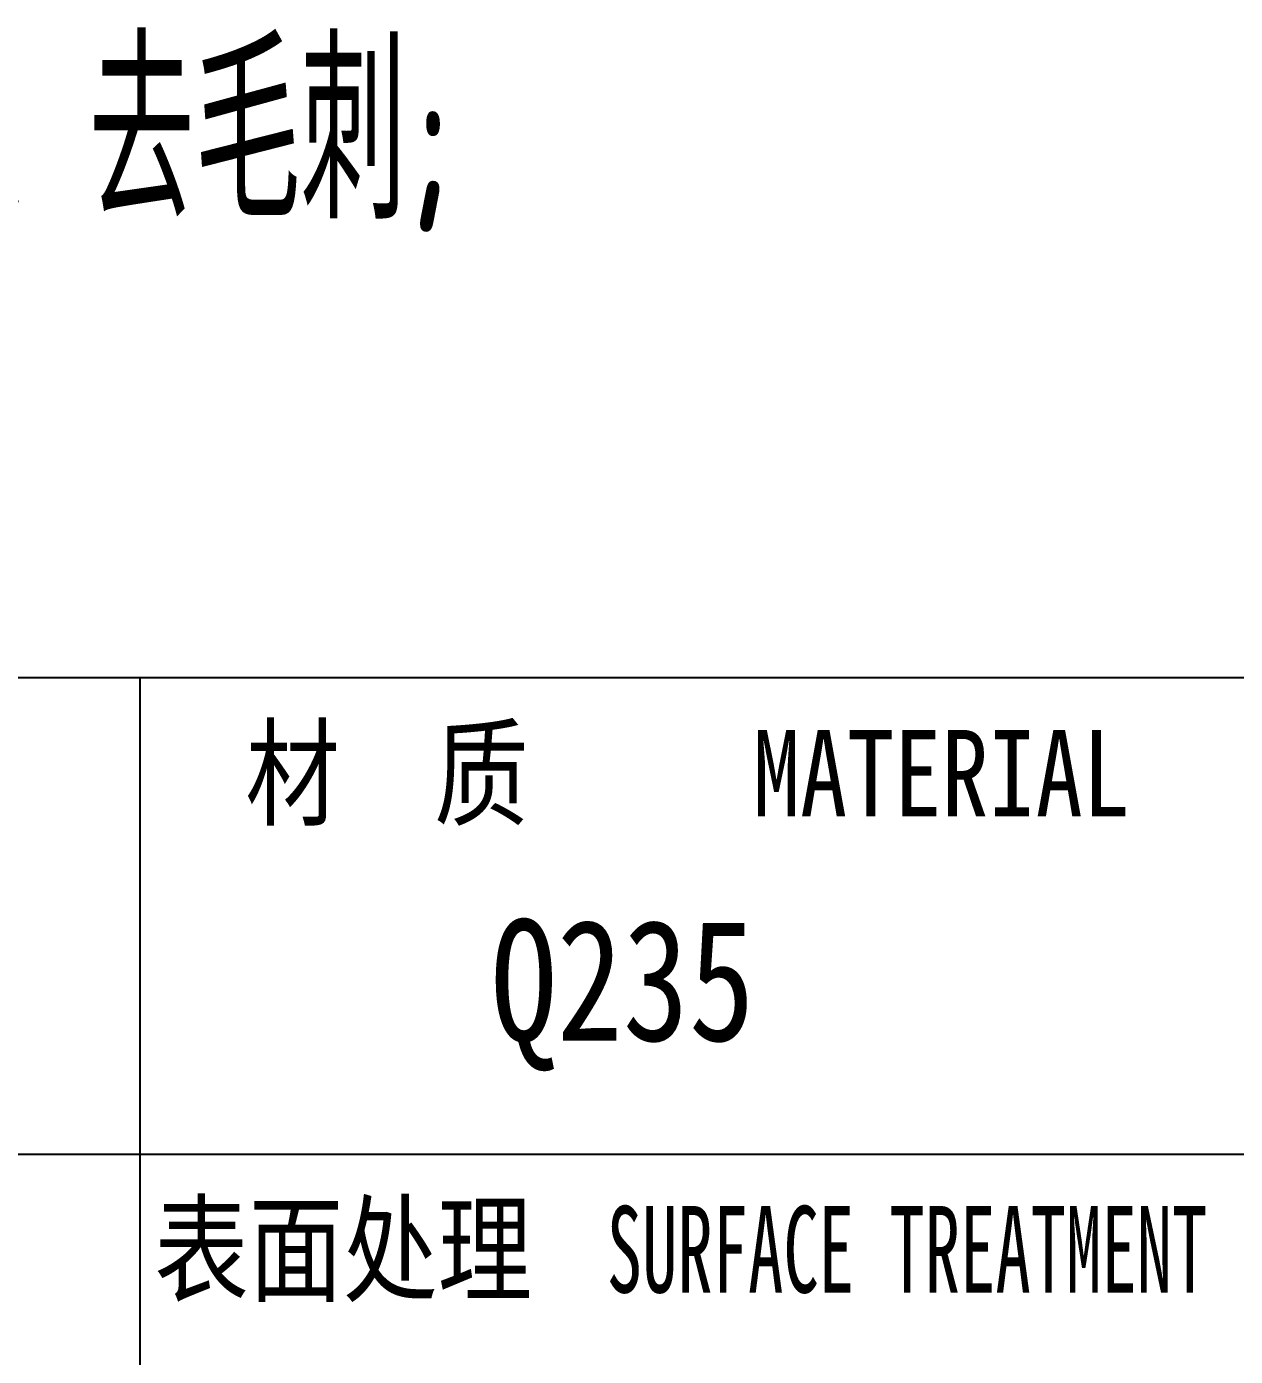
# Model space of a CAD drawing. Header units: millimetres. Extents: x -24576 to 201447, y -42879 to 13513.
# Drawn here: x 39777.81 to 39812.72, y 6271.42 to 6309.83 of the extents above; entities that cross this region are included whole.
import ezdxf
from ezdxf.enums import TextEntityAlignment as Align

# ---------------------------------------------------------------- set-up
doc = ezdxf.new("R2010")
doc.units = ezdxf.units.MM
doc.header["$LTSCALE"] = 0.5
doc.layers.add('图\\M+19E79\\M+195B6\\M+18E9A', color=7, linetype='Continuous')
doc.layers.add('材质', color=7, linetype='Continuous')
doc.layers.add('图框', color=7, linetype='Continuous', lineweight=18)
doc.styles.add('国标', font='simfang.ttf', dxfattribs={"width": 0.8})
doc.styles.add('机械长仿宋', font='gbenor.shx', dxfattribs={"height": 1, "bigfont": 'gbcbig.shx'})

# ---------------------------------------------------------------- blocks, each defined once
blk = doc.blocks.new('GZDEH零件A4图框V01版')
at = {"layer": '图\\M+19E79\\M+195B6\\M+18E9A', "color": 9}
for p, q in [((205, 58), (25, 58)), ((57.5, 58), (57.5, 30.5)), ((25, 44.25), (205, 44.25))]:
    blk.add_line(p, q, dxfattribs=at)
at = {"layer": '图\\M+19E79\\M+195B6\\M+18E9A', "color": 9, "style": '国标'}
for s, width, p in [('材  质', 0.8, (60.547, 54.001)), ('表面处理', 0.8, (57.915, 40.251)), ('SURFACE TREATMENT', 0.6, (70.981, 40.251))]:
    blk.add_text(s, height=2.5, dxfattribs=dict(at, width=width)).set_placement(p)
at = {"layer": '图\\M+19E79\\M+195B6\\M+18E9A', "color": 9, "style": '国标', "width": 0.8}
blk.add_text('MATERIAL', height=2.5, dxfattribs=at).set_placement((80.646, 54.001), align=Align.CENTER)

msp = doc.modelspace()

# ---------------------------------------------------------------- block references
at = {"layer": '图框'}
msp.add_blockref('GZDEH零件A4图框V01版', (39723.585, 6233.014), dxfattribs=at)

# ---------------------------------------------------------------- texts
at = {"layer": '图\\M+19E79\\M+195B6\\M+18E9A', "color": 2, "linetype": 'ByBlock', "lineweight": 9, "style": '机械长仿宋', "width": 0.85}
msp.add_text('1.未注倒角C0.5、去毛刺; ', height=5, dxfattribs=at).set_placement((39752.643, 6304.283))
at = {"layer": '材质', "color": 3, "style": '国标', "width": 0.8}
msp.add_text('Q235', height=3.5, dxfattribs=at).set_placement((39791.221, 6280.536))

doc.saveas('drawing.dxf')
